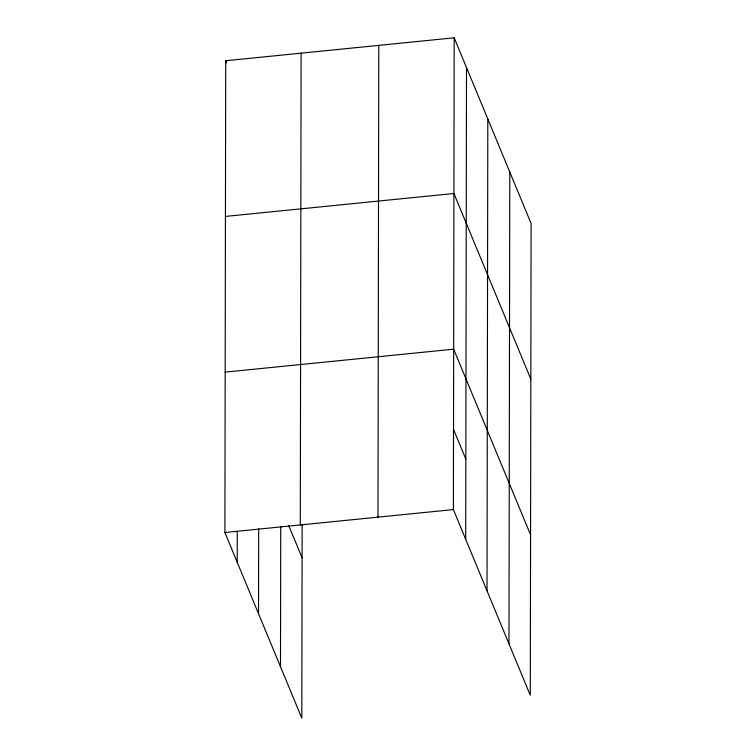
<?xml version="1.0" encoding="UTF-8"?>
<svg xmlns="http://www.w3.org/2000/svg" width="756" height="756" viewBox="0 0 756 756"><rect width="100%" height="100%" fill="white"/><g stroke="black" fill="none" stroke-linecap="round" stroke-linejoin="round"><path stroke-width="1.13" d="M302.135 524.768L301.814 718.2L224.901 532.517L225.704 60.735L454.186 37.8L531.099 223.483L530.296 695.265L453.383 509.582L454.186 37.8M237.214 562.247L237.261 531.581M258.533 613.711L258.675 528.794M280.495 666.735L280.731 526.384M300.302 524.947L301.105 53.166M377.981 517.151L378.784 45.369M465.696 539.312L466.509 67.53M487.015 590.776L487.818 118.994M508.977 643.8L509.79 172.018M225.439 216.424L453.921 193.489L530.835 379.172M225.175 372.113L453.657 349.178L530.57 534.861M224.901 532.517L453.383 509.582M453.524 429.38L465.838 459.109M225.704 60.735L226.583 62.861M288.764 525.628L302.088 557.796"/></g></svg>
